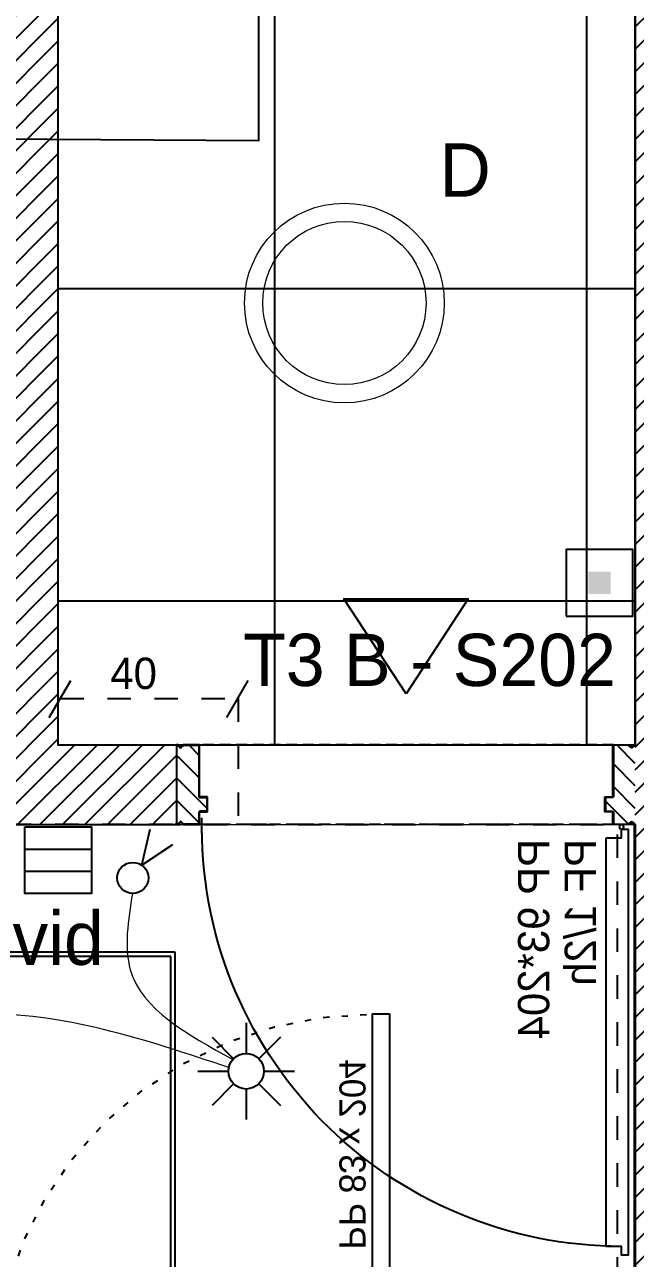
# Model space of a CAD drawing. Header units: centimetres. Extents: x 2648 to 12729, y 1890 to 6224.
# Drawn here: x 9053.3 to 9190.8, y 2949.7 to 3227.6 of the extents above; entities that cross this region are included whole.
import ezdxf

# ---------------------------------------------------------------- set-up
doc = ezdxf.new("R2010")
doc.units = ezdxf.units.CM
for name, pattern in [('Style de ligne -13', [0.147638, 0.098425, -0.049213]), ('Style de ligne -18', [0.164042, 0.054681, -0.109361]), ('VW-01', [0.41656, 0.20828, -0.20828])]:
    doc.linetypes.add(name, pattern=pattern)
for name, color, linetype in [('B Faux plafonds', 9, 'Continuous'), ('B GÈnÈral_Hatch', 252, 'Continuous'), ('B Général', 252, 'Continuous'), ('C ANNOTATIONS-prestations', 252, 'Continuous'), ('C ANNOTATIONS-prestations_Hatch', 252, 'Continuous'), ('C ANNOTATIONS-texte', 252, 'Continuous'), ('D SURFACES-shab', 252, 'Continuous')]:
    doc.layers.add(name, color=color, linetype=linetype)
for name, color, linetype, lineweight in [('prlm-CHAUFF', 4, 'Continuous', 25), ('prlm-ELEC-CFA', 1, 'Continuous', 25), ('prlm-ELEC-CFO', 10, 'Continuous', 25), ('prlm-GAZ', 2, 'Continuous', 25)]:
    doc.layers.add(name, color=color, linetype=linetype, lineweight=lineweight)
doc.styles.add('Eurostile', font='Eurosti.TTF')
doc.styles.add('Eurostile (bold)', font='Eurostib.TTF')
doc.styles.add('prlm-elec-cfa', font='comic.ttf', dxfattribs={"height": 12})
doc.styles.add('prlm-elec-cfo', font='comic.ttf', dxfattribs={"height": 12})
pattern_1 = [(45, (0, 0), (2.4253472, -2.6458333), [])]

# ---------------------------------------------------------------- blocks, each defined once
blk = doc.blocks.new('B 80.PP 93_204 PF1_2h mur20')
at = {"layer": 'B GÈnÈral_Hatch', "linetype": 'Continuous'}
h = blk.add_hatch(dxfattribs=at)
h.set_pattern_fill('50_BETON', color=256, style=0, pattern_type=2)
h.set_pattern_definition(pattern_1)
edge = h.paths.add_edge_path()
edge.add_line((-51.6, -8.95), (-50.94, -8.37))
edge.add_line((-50.94, -8.37), (-50.93, -8.36))
edge.add_arc((-50.79, -8.52), 0.2, 48.9909, 131.0091, ccw=False)
edge.add_line((-50.66, -8.36), (-50.65, -8.37))
edge.add_line((-50.65, -8.37), (-50.1, -8.86))
edge.add_line((-50.1, -8.86), (-50.1, -8.86))
edge.add_arc((-50.06, -8.82), 0.05, 228.9909, 270)
edge.add_line((-50.06, -8.87), (-50.06, -8.87))
edge.add_line((-50.06, -8.87), (-46.7, -8.87))
edge.add_line((-46.7, -8.87), (-46.69, -8.87))
edge.add_arc((-46.69, -8.83), 0.0435, 270, 360)
edge.add_line((-46.65, -8.83), (-46.65, 2.7))
edge.add_arc((-46.48, 2.7), 0.174, 90, 180, ccw=False)
edge.add_line((-46.48, 2.87), (-46.45, 2.87))
edge.add_line((-46.45, 2.87), (-44.9, 2.87))
edge.add_line((-44.9, 2.87), (-44.89, 2.87))
edge.add_arc((-44.89, 2.91), 0.0435, 270, 360)
edge.add_line((-44.85, 2.91), (-44.85, 5.96))
edge.add_arc((-44.89, 5.96), 0.0435, 0, 90)
edge.add_line((-44.89, 6), (-44.9, 6))
edge.add_line((-44.9, 6), (-46.45, 6))
edge.add_line((-46.45, 6), (-46.48, 6))
edge.add_arc((-46.48, 6.17), 0.174, 180, 270, ccw=False)
edge.add_line((-46.65, 6.17), (-46.65, 8.83))
edge.add_arc((-46.69, 8.83), 0.0435, 0, 90)
edge.add_line((-46.69, 8.87), (-46.7, 8.87))
edge.add_line((-46.7, 8.87), (-50.06, 8.87))
edge.add_line((-50.06, 8.87), (-50.06, 8.87))
edge.add_arc((-50.06, 8.82), 0.05, 90, 131.0091)
edge.add_line((-50.1, 8.86), (-50.1, 8.86))
edge.add_line((-50.1, 8.86), (-50.65, 8.37))
edge.add_line((-50.65, 8.37), (-50.66, 8.37))
edge.add_arc((-50.79, 8.52), 0.2, 233.0967, 311.0091, ccw=False)
edge.add_line((-50.91, 8.36), (-50.92, 8.36))
edge.add_line((-50.92, 8.36), (-51.44, 8.81))
edge.add_line((-51.44, 8.81), (-51.44, 8.81))
edge.add_line((-51.44, 8.81), (-51.6, 8.95))
edge.add_line((-51.6, 8.95), (-51.6, -8.95))
h = blk.add_hatch(dxfattribs=at)
h.set_pattern_fill('50_BETON', color=256, style=0, pattern_type=2)
h.set_pattern_definition(pattern_1)
edge = h.paths.add_edge_path()
edge.add_line((51.6, -8.95), (50.94, -8.37))
edge.add_line((50.94, -8.37), (50.93, -8.36))
edge.add_arc((50.79, -8.52), 0.2, 48.9909, 131.0091)
edge.add_line((50.66, -8.36), (50.65, -8.37))
edge.add_line((50.65, -8.37), (50.1, -8.86))
edge.add_line((50.1, -8.86), (50.1, -8.86))
edge.add_arc((50.06, -8.82), 0.05, 270, 311.0091, ccw=False)
edge.add_line((50.06, -8.87), (50.06, -8.87))
edge.add_line((50.06, -8.87), (46.7, -8.87))
edge.add_line((46.7, -8.87), (46.69, -8.87))
edge.add_arc((46.69, -8.83), 0.0435, 180, 270, ccw=False)
edge.add_line((46.65, -8.83), (46.65, 2.7))
edge.add_arc((46.48, 2.7), 0.174, 0, 90)
edge.add_line((46.48, 2.87), (46.45, 2.87))
edge.add_line((46.45, 2.87), (44.9, 2.87))
edge.add_line((44.9, 2.87), (44.89, 2.87))
edge.add_arc((44.89, 2.91), 0.0435, 180, 270, ccw=False)
edge.add_line((44.85, 2.91), (44.85, 5.96))
edge.add_arc((44.89, 5.96), 0.0435, 90, 180, ccw=False)
edge.add_line((44.89, 6), (44.9, 6))
edge.add_line((44.9, 6), (46.45, 6))
edge.add_line((46.45, 6), (46.48, 6))
edge.add_arc((46.48, 6.17), 0.174, 270, 360)
edge.add_line((46.65, 6.17), (46.65, 8.83))
edge.add_arc((46.69, 8.83), 0.0435, 90, 180, ccw=False)
edge.add_line((46.69, 8.87), (46.7, 8.87))
edge.add_line((46.7, 8.87), (50.06, 8.87))
edge.add_line((50.06, 8.87), (50.06, 8.87))
edge.add_arc((50.06, 8.82), 0.05, 48.9909, 90, ccw=False)
edge.add_line((50.1, 8.86), (50.1, 8.86))
edge.add_line((50.1, 8.86), (50.65, 8.37))
edge.add_line((50.65, 8.37), (50.66, 8.37))
edge.add_arc((50.79, 8.52), 0.2, 228.9909, 306.9033)
edge.add_line((50.91, 8.36), (50.92, 8.36))
edge.add_line((50.92, 8.36), (51.44, 8.81))
edge.add_line((51.44, 8.81), (51.44, 8.81))
edge.add_line((51.44, 8.81), (51.6, 8.95))
edge.add_line((51.6, 8.95), (51.6, -8.95))
at = {"layer": 'B Général', "linetype": 'Style de ligne -13', "ltscale": 25.4}
for p, q in [((46.7, 9), (-46.7, 9)), ((46.7, -9), (-46.7, -9))]:
    blk.add_line(p, q, dxfattribs=at)
at = {"layer": 'B Général', "linetype": 'Continuous', "flags": 128}
for points in [[(45, 12), (48.5, 12), (48.5, 10), (50, 10), (50.01, 106), (48.51, 106), (48.51, 104), (45.01, 104)], [(0, -20.5), (-14, -41.85), (14, -41.85)]]:
    blk.add_lwpolyline(points, close=True, dxfattribs=at)
for points in [[(-46.5, 8.83), (-46.5, 6.17, 0.414214), (-46.46, 6.13), (-46.45, 6.13), (-44.9, 6.13), (-44.87, 6.13, -0.414214), (-44.7, 5.96), (-44.7, 2.91, -0.414214), (-44.87, 2.74), (-44.9, 2.74), (-46.45, 2.74), (-46.46, 2.74, 0.414214), (-46.5, 2.7), (-46.5, -8.83, -0.414214), (-46.67, -9), (-46.7, -9), (-50.06, -9), (-50.07, -9, -0.18087), (-50.2, -8.95), (-50.2, -8.95), (-50.76, -8.47), (-50.76, -8.46, 0.373975), (-50.83, -8.46), (-50.83, -8.47), (-51.49, -9.04), (-51.6, -8.95), (-50.94, -8.37), (-50.93, -8.36, -0.373975), (-50.66, -8.36), (-50.65, -8.37), (-50.1, -8.86), (-50.1, -8.86, 0.18087), (-50.06, -8.87), (-50.06, -8.87), (-46.7, -8.87), (-46.69, -8.87, 0.414214), (-46.65, -8.83), (-46.65, 2.7, -0.414214), (-46.48, 2.87), (-46.45, 2.87), (-44.9, 2.87), (-44.89, 2.87, 0.414214), (-44.85, 2.91), (-44.85, 5.96, 0.414214), (-44.89, 6), (-44.9, 6), (-46.45, 6), (-46.48, 6, -0.414214), (-46.65, 6.17), (-46.65, 8.83, 0.414214), (-46.69, 8.87), (-46.7, 8.87), (-50.06, 8.87), (-50.06, 8.87, 0.18087), (-50.1, 8.86), (-50.1, 8.86), (-50.65, 8.37), (-50.66, 8.37, -0.353689), (-50.91, 8.36), (-50.92, 8.36), (-51.44, 8.81), (-51.44, 8.81), (-51.6, 8.95), (-51.49, 9.04), (-50.88, 8.51, 0.385556), (-50.77, 8.46), (-50.76, 8.47), (-50.2, 8.95), (-50.2, 8.95, -0.18087), (-50.07, 9), (-50.06, 9), (-46.7, 9), (-46.67, 9, -0.414214)], [(46.5, 8.83), (46.5, 6.17, -0.414214), (46.46, 6.13), (46.45, 6.13), (44.9, 6.13), (44.87, 6.13, 0.414214), (44.7, 5.96), (44.7, 2.91, 0.414214), (44.87, 2.74), (44.9, 2.74), (46.45, 2.74), (46.46, 2.74, -0.414214), (46.5, 2.7), (46.5, -8.83, 0.414214), (46.67, -9), (46.7, -9), (50.06, -9), (50.07, -9, 0.18087), (50.2, -8.95), (50.2, -8.95), (50.76, -8.47), (50.76, -8.46, -0.373975), (50.83, -8.46), (50.83, -8.47), (51.49, -9.04), (51.6, -8.95), (50.94, -8.37), (50.93, -8.36, 0.373975), (50.66, -8.36), (50.65, -8.37), (50.1, -8.86), (50.1, -8.86, -0.18087), (50.06, -8.87), (50.06, -8.87), (46.7, -8.87), (46.69, -8.87, -0.414214), (46.65, -8.83), (46.65, 2.7, 0.414214), (46.48, 2.87), (46.45, 2.87), (44.9, 2.87), (44.89, 2.87, -0.414214), (44.85, 2.91), (44.85, 5.96, -0.414214), (44.89, 6), (44.9, 6), (46.45, 6), (46.48, 6, 0.414214), (46.65, 6.17), (46.65, 8.83, -0.414214), (46.69, 8.87), (46.7, 8.87), (50.06, 8.87), (50.06, 8.87, -0.18087), (50.1, 8.86), (50.1, 8.86), (50.65, 8.37), (50.66, 8.37, 0.353689), (50.91, 8.36), (50.92, 8.36), (51.44, 8.81), (51.44, 8.81), (51.6, 8.95), (51.49, 9.04), (50.88, 8.51, -0.385556), (50.77, 8.46), (50.76, 8.47), (50.2, 8.95), (50.2, 8.95, 0.18087), (50.07, 9), (50.06, 9), (46.7, 9), (46.67, 9, 0.414214)]]:
    blk.add_lwpolyline(points, format="xyb", close=True, dxfattribs=at)
at = {"layer": 'B Général', "linetype": 'Continuous'}
blk.add_circle((48.5, 9.5), 0.5, dxfattribs=at)
blk.add_arc((48.5, 9.5), 94.5, 90, 181.2323, dxfattribs=at)
at = {"layer": 'C ANNOTATIONS-prestations', "insert": (25.17, 12.23), "char_height": 7.059, "attachment_point": 1, "rotation": 90, "line_spacing_factor": 0.894142, "style": 'Eurostile'}
blk.add_mtext('PP 93*204\\PPF 1/2h\\P', dxfattribs=at)
blk = doc.blocks.new('xi.lumD')
at = {"layer": 'prlm-ELEC-CFO', "color": 0, "linetype": 'ByBlock', "lineweight": 13}
for radius in [22.49, 18.39]:
    blk.add_circle((0, 0), radius, dxfattribs=at)
blk = doc.blocks.new('xi.VID')
at = {"layer": 'prlm-ELEC-CFA', "color": 0, "linetype": 'ByBlock', "lineweight": -2, "flags": 128}
blk.add_lwpolyline([(-7.5, 7.5), (7.5, 7.5), (7.5, -7.5), (-7.5, -7.5)], close=True, dxfattribs=at)
at = {"layer": 'prlm-ELEC-CFA', "color": 0}
for points in [[(-7.5, 2.5), (7.5, 2.5)], [(-7.5, -2.5), (7.5, -2.5)]]:
    blk.add_lwpolyline(points, dxfattribs=at)
blk = doc.blocks.new('xi.BSO')
at = {"layer": 'prlm-ELEC-CFO', "lineweight": 5}
blk.add_hatch(color=0, dxfattribs=at).paths.add_polyline_path([(-2.5, -2.5), (2.5, -2.5), (2.5, 2.5), (-2.5, 2.5)])
at = {"layer": 'prlm-ELEC-CFO', "color": 0, "flags": 128}
blk.add_lwpolyline([(-7.5, -7.5), (7.5, -7.5), (7.5, 7.5), (-7.5, 7.5)], close=True, dxfattribs=at)
blk = doc.blocks.new('xi.VV')
at = {"layer": 'prlm-ELEC-CFO', "color": 0}
blk.add_lwpolyline([(6.95, 3.42), (0.01, -1.13), (1.91, 6.95)], dxfattribs=at)
blk.add_circle((-2, -4), 3.5, dxfattribs=at)
blk = doc.blocks.new('xi.SPOT')
at = {"color": 0, "lineweight": 5}
blk.add_wipeout([(-4, 0), (-2.83, -2.83), (0, -4), (2.83, -2.83), (4, 0), (2.83, 2.83), (0, 4), (-2.83, 2.83)], dxfattribs=at).dxf.layer = 'prlm-ELEC-CFO'
at = {"layer": 'prlm-ELEC-CFO', "color": 0, "linetype": 'ByBlock', "lineweight": -2, "flags": 128}
for points in [[(0, 10.88), (0, 4)], [(-7.69, 7.69), (-2.83, 2.83)], [(7.69, 7.69), (2.83, 2.83)], [(-10.88, 0), (-4, 0)], [(4, 0), (10.88, 0)], [(-2.83, -2.83), (-7.69, -7.69)], [(0, -4), (0, -10.88)], [(2.83, -2.83), (7.69, -7.69)]]:
    blk.add_lwpolyline(points, dxfattribs=at)
at = {"layer": 'prlm-ELEC-CFO', "color": 0, "linetype": 'ByBlock', "lineweight": -2}
blk.add_circle((0, 0), 4, dxfattribs=at)
blk = doc.blocks.new('B 80.PP 80')
at = {"layer": 'B Général', "flags": 128}
blk.add_lwpolyline([(-43, 2.5), (-43, 85.5), (-39, 85.5), (-39, 2.5)], close=True, dxfattribs=at)
at = {"layer": 'B Général', "linetype": 'Style de ligne -18', "ltscale": 25.4, "flags": 128}
blk.add_lwpolyline([(46, 2.5), (45.27, 13.33), (43.1, 23.98), (39.53, 34.26), (34.61, 44), (28.44, 53.03), (21.1, 61.19), (12.74, 68.35), (3.5, 74.38), (-6.47, 79.18), (-17, 82.67), (-27.91, 84.79), (-39, 85.5)], dxfattribs=at)
at = {"layer": 'B Général', "linetype": 'Continuous', "flags": 128}
for points in [[(-45, 2.5), (-43, 2.5), (-43, 0), (-40, 0), (-40, -2.5), (-45, -2.5)], [(48, 2.5), (46, 2.5), (46, 0), (43, 0), (43, -2.5), (48, -2.5), (48, -2.5), (48, -2.5), (48, 1.79), (48, 1.79)]]:
    blk.add_lwpolyline(points, close=True, dxfattribs=at)
at = {"layer": 'C ANNOTATIONS-prestations', "insert": (-37.5, 32.5), "char_height": 5.8825, "attachment_point": 1, "rotation": 90, "line_spacing_factor": 0.894142, "style": 'Eurostile'}
blk.add_mtext('PP 83 x 204', dxfattribs=at)

msp = doc.modelspace()

# ---------------------------------------------------------------- hatches: boundary and pattern name
at = {"layer": 'B GÈnÈral_Hatch', "linetype": 'Continuous'}
h = msp.add_hatch(dxfattribs=at)
h.set_pattern_fill('50_BETON', color=256, style=0, pattern_type=2)
h.set_pattern_definition(pattern_1)
h.paths.add_polyline_path([(9042.796, 3047.389), (9060.796, 3065.389), (9060.796, 3555.889), (9042.796, 3555.889)])
h = msp.add_hatch(dxfattribs=at)
h.set_pattern_fill('50_BETON', color=256, style=0, pattern_type=2)
h.set_pattern_definition(pattern_1)
h.paths.add_polyline_path([(9190.796, 2480.491), (9208.796, 2496.491), (9208.796, 3264.789), (9190.796, 3264.789)])
h = msp.add_hatch(dxfattribs=at)
h.set_pattern_fill('50_BETON', color=256, style=0, pattern_type=2)
h.set_pattern_definition(pattern_1)
h.paths.add_polyline_path([(9087.596, 3065.389), (9060.796, 3065.389), (9042.796, 3047.389), (9087.596, 3047.389)])
at = {"layer": 'C ANNOTATIONS-prestations_Hatch', "linetype": 'Continuous'}
h = msp.add_hatch(dxfattribs=at)
h.set_pattern_fill('DALETTES TERRASSE 50X50', color=256, scale=1.406016, style=0, pattern_type=2)
h.set_pattern_definition([(0, (9531.354, 4152.3), (4e-15, -70.301), []), (-90, (9531.354, 4152.3), (70.301, 0), [])])
h.paths.add_polyline_path([(9060.796, 4282.297), (9060.796, 3065.389), (9190.796, 3065.389), (9190.796, 3716.389), (9189.484, 3716.389), (9189.484, 4137.39), (9812.796, 4137.39), (9812.796, 4152.409), (10206.786, 4152.297), (10206.786, 4282.297)])

# ---------------------------------------------------------------- linework, layer by layer
at = {"layer": 'B Faux plafonds', "linetype": 'VW-01', "ltscale": 25.4, "flags": 128}
msp.add_lwpolyline([(8897.107, 3181.089), (8897.107, 3052.389), (8892.107, 3052.389), (8892.107, 3117.389), (8806.65, 3117.389), (8806.65, 2921.691), (9033.793, 2921.691), (9033.793, 2886.691), (8964.793, 2886.691), (8964.794, 2731.15), (9019.794, 2731.15), (9019.794, 2638.15), (8964.796, 2638.15), (8964.797, 2545.15), (9190.796, 2545.15), (9190.796, 3047.389), (9042.796, 3047.389), (9042.796, 3181.089)], close=True, dxfattribs=at)
at = {"layer": 'B Général', "linetype": 'Continuous', "lineweight": 18}
for p, q in [((9060.796, 3555.889), (9060.796, 3065.389)), ((9190.796, 3264.789), (9190.796, 3065.389)), ((9060.796, 3065.389), (9087.596, 3065.389)), ((9042.796, 3047.389), (9087.596, 3047.389)), ((9190.796, 3047.389), (9190.796, 2656.15))]:
    msp.add_line(p, q, dxfattribs=at)
at = {"layer": 'B Général', "linetype": 'Continuous'}
for p, q in [((9060.796, 3555.889), (9060.796, 3065.389)), ((9190.796, 3264.789), (9190.796, 3065.389)), ((9060.796, 3065.389), (9087.596, 3065.389)), ((9087.596, 3047.389), (9087.596, 3065.389)), ((9042.796, 3047.389), (9087.596, 3047.389)), ((9190.796, 3047.389), (9190.796, 2656.15))]:
    msp.add_line(p, q, dxfattribs=at)
at = {"layer": 'B Général', "linetype": 'VW-01', "ltscale": 25.4, "flags": 128}
msp.add_lwpolyline([(8966.732, 3047.389), (9186.732, 3047.389), (9186.732, 2927.389), (8966.732, 2927.389)], close=True, dxfattribs=at)
at = {"layer": 'C ANNOTATIONS-prestations', "linetype": 'Continuous'}
for p, q in [((9058.839, 3071.492), (9063.659, 3079.841)), ((9098.839, 3071.492), (9103.659, 3079.841))]:
    msp.add_line(p, q, dxfattribs=at)
at = {"layer": 'C ANNOTATIONS-prestations', "linetype": 'VW-01', "ltscale": 25.4}
for p, q in [((9061.339, 3075.822), (9101.339, 3075.822)), ((9101.339, 3075.822), (9101.339, 3047.389))]:
    msp.add_line(p, q, dxfattribs=at)
at = {"layer": 'C ANNOTATIONS-prestations', "linetype": 'Continuous', "flags": 128}
msp.add_lwpolyline([(9060.796, 4282.297), (9060.796, 3065.389), (9190.796, 3065.389), (9190.796, 3716.389), (9189.484, 3716.389), (9189.484, 4137.39), (9812.796, 4137.39), (9812.796, 4152.409), (10206.786, 4152.297), (10206.786, 4282.297)], close=True, dxfattribs=at)
at = {"layer": 'D SURFACES-shab', "lineweight": 18, "flags": 128}
msp.add_lwpolyline([(9190.484, 2921.691), (8806.65, 2921.691), (8806.65, 3117.389), (8892.107, 3117.389), (8892.107, 3047.389), (9190.484, 3047.389)], close=True, dxfattribs=at)
at = {"layer": 'prlm-CHAUFF', "ltscale": 50}
for p, q in [((9086.2, 2578.65), (9086.2, 3017.67)), ((9087.2, 2578.65), (9087.2, 3018.67))]:
    msp.add_line(p, q, dxfattribs=at)
at = {"layer": 'prlm-ELEC-CFO', "lineweight": 13}
for points in [[(9077.554, 3031.89), (9077.085, 3014.684), (9100.193, 2994.509)], [(9099.269, 2992.684), (9042.855, 3004.741), (8992.376, 2992.319)]]:
    msp.add_spline(points, degree=3, dxfattribs=at)

# ---------------------------------------------------------------- block references
at = {"layer": 'B Général', "xscale": -1, "rotation": 180.0000000033351}
msp.add_blockref('B 80.PP 93_204 PF1_2h mur20', (9139.196, 3056.389), dxfattribs=at)
at = {"layer": 'B Général', "xscale": -1}
msp.add_blockref('B 80.PP 80', (9092.546, 2919.191), dxfattribs=at)
at = {"layer": 'prlm-ELEC-CFA'}
msp.add_blockref('xi.VID', (9060.836, 3039.389), dxfattribs=at)
at = {"layer": 'prlm-ELEC-CFO', "rotation": 90}
msp.add_blockref('xi.lumD', (9125.284, 3164.878), dxfattribs=at)
at = {"layer": 'prlm-ELEC-CFO'}
for name, p in [('xi.BSO', (9182.752, 3101.845)), ('xi.VV', (9079.65, 3039.389))]:
    msp.add_blockref(name, p, dxfattribs=at)

# ---------------------------------------------------------------- texts
at = {"layer": 'C ANNOTATIONS-prestations', "insert": (9077.83, 3084.998), "char_height": 7.059, "attachment_point": 2, "line_spacing_factor": 0.894142, "style": 'Eurostile'}
msp.add_mtext('40', dxfattribs=at)
at = {"layer": 'C ANNOTATIONS-texte', "lineweight": 30, "insert": (9144.459, 3090.381), "char_height": 11.765, "width": 122.8282, "attachment_point": 2, "line_spacing_factor": 0.894142, "style": 'Eurostile (bold)'}
msp.add_mtext('T3{\\fEurostile|b0|i0|c0|p0; }B {\\fEurostile|b0|i0|c0|p0;- S202}', dxfattribs=at)

# ---------------------------------------------------------------- next in the draw order: block references
at = {"layer": 'prlm-ELEC-CFO'}
msp.add_blockref('xi.SPOT', (9103.18, 2991.848), dxfattribs=at)

# ---------------------------------------------------------------- next in the draw order: texts
at = {"layer": 'prlm-ELEC-CFA', "lineweight": 20, "insert": (9060.836, 3021.725), "char_height": 12, "attachment_point": 5, "line_spacing_factor": 0.8, "style": 'prlm-elec-cfa', "bg_fill": 3, "box_fill_scale": 1.1, "bg_fill_color": 256, "bg_fill_transparency": 0}
msp.add_mtext('vid', dxfattribs=at)
at = {"layer": 'prlm-ELEC-CFO', "lineweight": 20, "insert": (9152.47, 3200.83), "char_height": 12, "attachment_point": 2, "line_spacing_factor": 0.8, "style": 'prlm-elec-cfo', "bg_fill": 3, "box_fill_scale": 0.95, "bg_fill_color": 256, "bg_fill_transparency": 0}
msp.add_mtext('D', dxfattribs=at)

# ---------------------------------------------------------------- next in the draw order: linework, layer by layer
at = {"layer": 'prlm-CHAUFF', "ltscale": 50}
for p, q in [((9086.2, 3017.67), (9006.734, 3017.67)), ((9087.2, 3018.67), (9007.734, 3018.67))]:
    msp.add_line(p, q, dxfattribs=at)
at = {"layer": 'prlm-GAZ'}
msp.add_lwpolyline([(8999.278, 3202.189), (9106.058, 3201.454), (9106.058, 4192.669), (9294.32, 4192.669), (9383.72, 4084.45)], dxfattribs=at)

doc.saveas('drawing.dxf')
